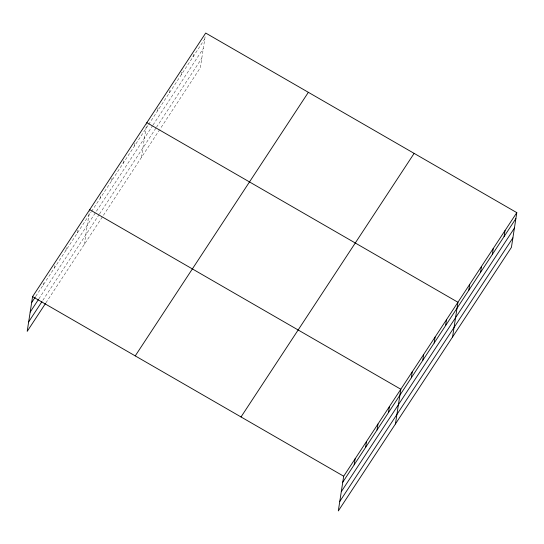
<?xml version="1.0" encoding="UTF-8"?>
<svg xmlns="http://www.w3.org/2000/svg" width="544" height="544" viewBox="0 0 544 544"><rect width="100%" height="100%" fill="white"/><g stroke="black" fill="none" stroke-linecap="round" stroke-linejoin="round"><path stroke-width="0.41" stroke-dasharray="2.72 2.04" d="M43.078 285.192L43.425 282.955M54.502 267.798L54.849 265.56M65.933 250.403L66.388 247.418M77.357 233.002L77.819 230.024M84.327 244.378L89.59 210.392M100.205 198.213L100.552 195.976M111.636 180.819L112.091 177.834M123.06 163.424L123.522 160.439M134.484 146.023L134.946 143.045M141.454 157.4L146.717 123.413M157.678 110.704L158.141 107.726M169.456 92.786L169.796 90.549M181.227 74.861L182.029 69.646M192.998 56.936L193.46 53.958M205.115 36.781L200.314 67.782L160.018 129.132M35.768 296.324L91.066 212.133M91.521 211.432L148.172 125.181M148.628 124.494L204.768 39.012M38.869 298.86L95.996 211.881M96.451 211.188L152.592 125.712M153.041 125.025L203.3 48.504M42.84 300.295L99.049 214.703M99.511 214.01L156.053 127.915M156.509 127.221L201.783 58.29M45.941 302.824L159.569 129.826"/><path stroke-width="0.82" d="M516.8 212.643L343.686 476.218L338.307 510.945L511.421 247.37L516.8 212.643L205.693 33.055L32.579 296.63L27.2 331.357L45.478 303.525M354.185 464.787L355.11 458.823M365.616 447.386L366.534 441.429M377.04 429.991L377.964 424.034M388.464 412.597L389.388 406.633M395.434 423.966L400.812 389.239L89.706 209.651M411.318 377.808L412.236 371.844M422.742 360.407L423.667 354.45M434.166 343.012L435.091 337.049M445.59 325.618L446.515 319.654M452.567 336.988L457.939 302.26L146.832 122.665M468.792 290.299L469.71 284.335M480.563 272.374L481.488 266.41M492.334 254.449L493.258 248.492M504.104 236.531L505.029 230.568M31.654 302.586L35.312 297.024M30.185 312.079L38.413 299.554M28.669 321.864L41.922 301.682M135.245 355.892L308.36 92.317M241.019 416.956L414.134 153.381M342.761 482.181L515.875 218.606M341.292 491.674L514.406 228.099M339.776 501.452L512.89 237.878M32.579 296.63L343.686 476.218"/></g></svg>
